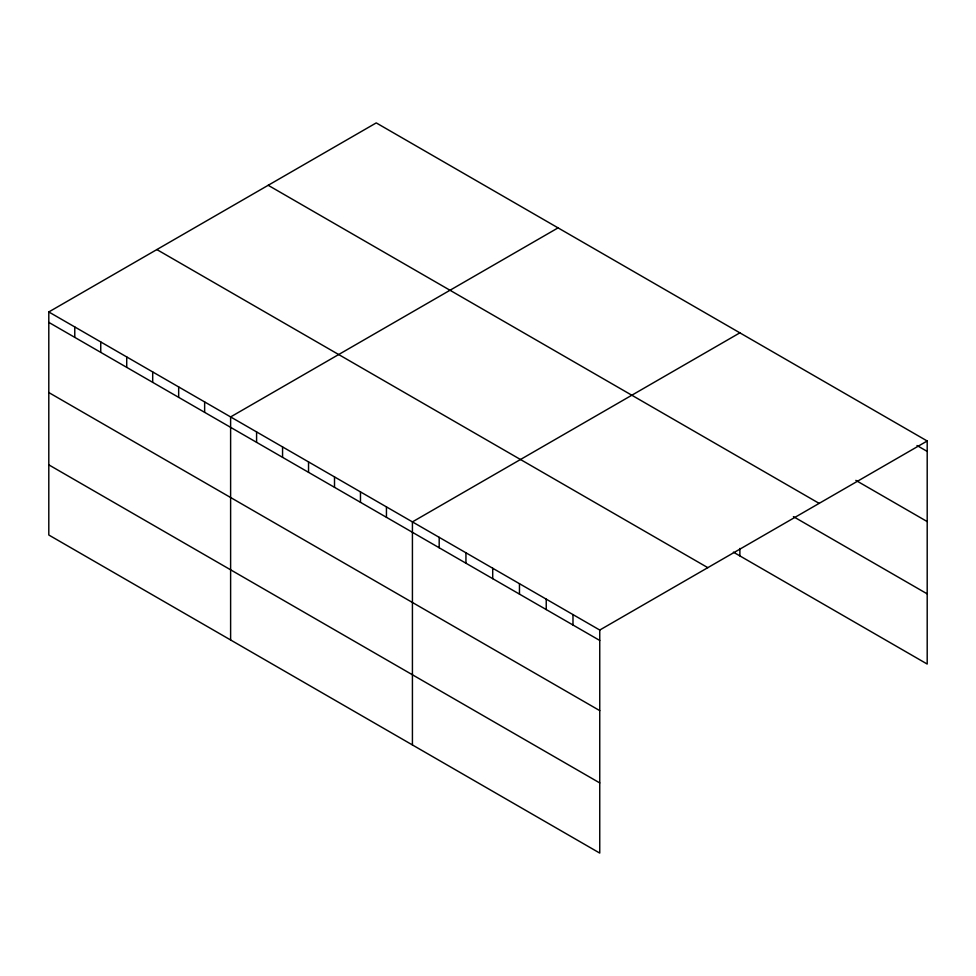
<?xml version="1.0" encoding="UTF-8"?>
<svg xmlns="http://www.w3.org/2000/svg" width="976" height="976" viewBox="0 0 976 976"><rect width="100%" height="100%" fill="white"/><g stroke="black" fill="none" stroke-linecap="round" stroke-linejoin="round"><path stroke-width="1.46" d="M599.752 710.626L599.752 630.045L48.8 311.954L48.8 535.007L599.752 853.097L599.752 710.626L48.8 392.547M733.379 552.148L927.2 664.046L927.2 440.993L376.248 122.903L48.8 311.954M558.065 227.872L230.617 416.923L230.617 639.975M739.881 332.84L412.421 521.892L412.421 744.944M599.752 630.045L927.2 440.993M917.001 445.52L927.2 451.412M855.842 480.375L927.2 521.574M268.193 185.294L819.145 503.372M793.403 516.621L927.2 593.872M156.855 249.563L707.807 567.654M48.8 322.373L599.752 640.463M48.8 464.844L599.752 782.923M739.881 548.427L739.881 555.893M572.985 614.587L572.985 625.006M546.231 599.142L546.231 609.561M519.464 583.697L519.464 594.116M492.709 568.239L492.709 578.658M465.942 552.794L465.942 563.213M439.188 537.337L439.188 547.756M386.447 506.898L386.447 517.317M360.473 491.904L360.473 502.323M334.512 476.91L334.512 487.329M308.538 461.916L308.538 472.323M282.564 446.91L282.564 457.329M256.59 431.917L256.59 442.335M204.643 401.929L204.643 412.348M178.669 386.935L178.669 397.354M152.695 371.941L152.695 382.36M126.721 356.948L126.721 367.354M100.748 341.942L100.748 352.36M74.774 326.948L74.774 337.367"/></g></svg>
